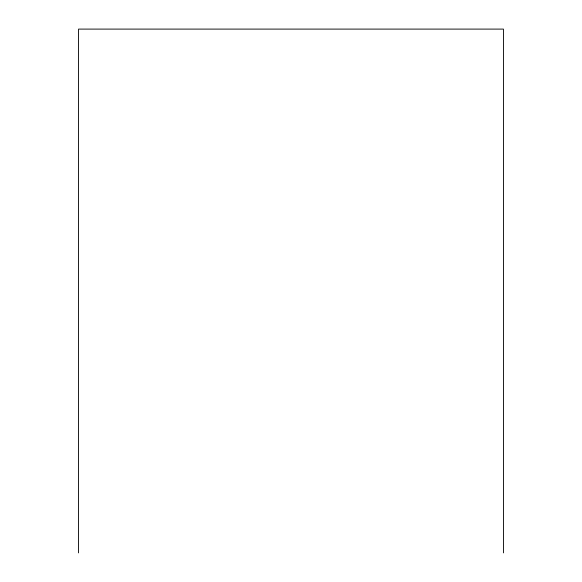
<?xml version="1.0" encoding="UTF-8"?>
<svg xmlns="http://www.w3.org/2000/svg" width="582" height="582" viewBox="0 0 582 582"><rect width="100%" height="100%" fill="white"/><g stroke="black" fill="none" stroke-linecap="round" stroke-linejoin="round"><path stroke-width="0.87" d="M503.437 552.9L503.437 29.1L78.563 29.1L78.563 552.9"/></g></svg>
